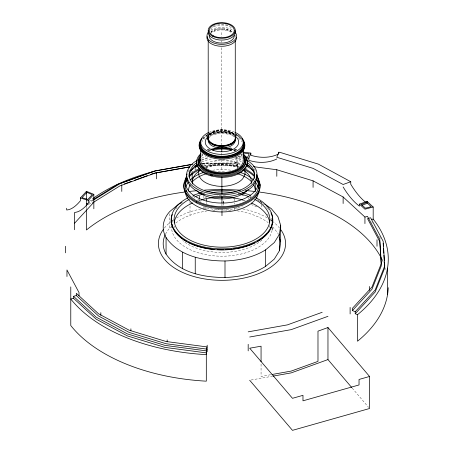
<?xml version="1.0" encoding="UTF-8"?>
<svg xmlns="http://www.w3.org/2000/svg" width="453" height="453" viewBox="0 0 453 453"><rect width="100%" height="100%" fill="white"/><g stroke="black" fill="none" stroke-linecap="round" stroke-linejoin="round"><path stroke-width="0.34" stroke-dasharray="2.27 1.7" d="M237.061 165.068L237.389 163.074L202.429 163.81M237.655 156.755L237.389 165.085L204.36 165.758M209.048 137.78L209.643 136.823A13.635 7.871 0 0 1 224.552 132.723M187.831 172.021L189.558 169.263M210.169 33.76C216.098 28.828 225.509 28.754 231.964 32.707M165.577 234.071A58.777 33.935 0 0 1 169.643 228.176L172.712 225.6M175.787 223.029C184.535 216.149 195.77 212.819 206.625 211.036M203.646 164.937L204.637 164.116M93.001 199.705L88.731 202.355L90.996 203.284M91.557 201.296L92.99 200.407M88.731 204.365L91.817 202.446M207.361 149.926L208.216 149.507M197.202 200.164L199.184 199.62M204.467 198.165L206.449 197.621M199.841 201.206L201.823 200.662M270.651 374.739L261.064 376.443L261.064 363.08M251.075 380.01L272.513 376.205M214.762 160.334L220.736 159.694L226.783 159.954L232.491 161.109A22.888 13.216 0 0 1 240.401 164.898M212.797 210.379L218.969 209.722L230.787 210.271M202.27 163.584L237.061 162.848L236.8 164.456L240.249 164.915M239.054 156.025L242.395 156.466M238.136 156.772L242.151 157.304M224.552 132.723L227.882 133.397A13.392 7.729 0 0 1 234.286 137.446M234.835 157.423L236.845 157.831A32.242 18.613 0 0 1 242.095 159.733M234.626 158.04L237.95 158.714A34.609 19.983 0 0 1 242.519 160.3M231.483 158.861L236.845 159.943A32.242 18.613 0 0 1 242.095 161.851M241.834 195.458L244.592 196.024M206.732 207.921L214.949 209.609L223.64 210.005A33.397 19.281 0 0 0 243.284 205.571M249.354 197.123L250.617 197.627M258.833 200.894L261.358 201.896L261.358 204.009M256.777 206.851L251.426 204.597M203.471 206.625L206.081 207.661M352.191 388.074L368.646 407.434M272.627 226.76L277.899 233.159L278.329 234.501M371.76 221.902L372.372 223.052M379.574 236.568L380.554 238.408M221.783 145.294L221.738 47.186M221.806 153.04L221.811 155.855M221.823 159.377L221.857 171.342M221.947 203.731L221.953 205.843M221.964 209.36L221.97 211.472M271.307 218.278L271.307 222.406M261.358 204.716L261.358 207.531M248.72 197.576L248.72 198.986M237.117 164.699L237.117 167.429M236.8 156.596L236.8 167.735M235.271 35.442L235.271 36.704M234.263 198.725L234.263 202.168M234.263 202.859L234.263 204.235M234.263 208.363L234.263 210.43M230.815 30.034L230.815 31.931M227.904 28.873L227.904 30.776M224.569 28.194L224.569 30.091M223.64 203.856L223.64 205.226M221.738 32.571L221.738 36.744M221.738 40.923L221.738 42.316M221.041 28.029L221.041 29.926M217.565 28.397L217.565 30.294M214.371 29.275L214.371 31.172M211.676 30.6L211.676 32.497M210.192 164.547L210.192 165.6M206.732 202.457L206.732 203.822M203.878 196.183L203.878 198.25M203.878 207.197L203.878 211.33M199.552 199.597L199.552 200.968M195.787 167.944L195.787 169.258M194.558 196.845L194.558 198.193M190.022 202.055L190.022 215.135M169.643 213.72L169.643 228.176M86.449 206.919L86.449 209.014M382.338 260.175A166.291 96.008 0 0 1 383.47 262.678M385.565 268.34A166.291 96.008 0 0 1 385.95 269.597M88.992 201.415A166.291 96.008 0 0 1 92.191 199.037M202.565 163.703A166.291 96.008 0 0 1 237.655 163.471M237.095 210.821A58.777 33.935 0 0 1 268.159 222.616M164.388 228.057A63.59 36.716 0 0 1 171.812 221.058M172.383 220.639A63.59 36.716 0 0 1 173.561 219.818M176.466 217.972A63.59 36.716 0 0 1 200.973 208.963M204.371 208.335A63.59 36.716 0 0 1 207.729 207.836M235.968 207.802A63.59 36.716 0 0 1 240.164 208.431M242.927 208.952A63.59 36.716 0 0 1 267.106 217.746M270.662 219.994A63.59 36.716 0 0 1 271.777 220.781M272.321 221.183A63.59 36.716 0 0 1 279.405 227.842M272.083 230.447A50.436 29.117 0 0 1 218.573 256.143A50.436 29.117 0 0 1 171.557 226.517M172.219 222.361A50.436 29.117 0 0 1 173.165 219.779M233.233 198.708A50.436 29.117 0 0 1 234.648 198.907M242.287 200.441A50.436 29.117 0 0 1 244.28 200.973M267.304 214.32A50.436 29.117 0 0 1 268.165 215.39M270.594 219.331A50.436 29.117 0 0 1 271.772 222.446M175.673 209.076A50.436 29.117 0 0 1 178.42 205.934M192.525 196.97A50.436 29.117 0 0 1 193.878 196.432M250.271 196.5A50.436 29.117 0 0 1 251.551 197.021M257.049 199.677A50.436 29.117 0 0 1 262.304 203.114M262.825 203.522A50.436 29.117 0 0 1 264.309 204.773M265.883 206.274A50.436 29.117 0 0 1 266.845 207.31M267.304 207.836A50.436 29.117 0 0 1 269.648 211.087M260.333 201.398A50.77 29.309 0 0 1 263.606 203.827M249.79 197.038A47.882 27.644 0 0 1 251.053 197.576M218.21 171.591A33.397 19.281 0 0 1 225.588 171.585M269.852 225.328A47.882 27.644 0 0 1 269.66 227.31M261.919 240.033A47.882 27.644 0 0 1 182.797 240.662M174.337 227.502A47.882 27.644 0 0 1 174.167 226.2M198.459 200.707A47.882 27.644 0 0 1 200.419 200.101M243.765 200.164A47.882 27.644 0 0 1 245.135 200.588M212.587 170.266A36.693 21.183 0 0 1 231.579 170.311M205.826 167.485A36.693 21.183 0 0 1 238.012 167.48M205.566 166.664A38.086 21.987 0 0 1 238.618 166.761M191.359 172.35A38.086 21.987 0 0 1 197.865 168.42M204.286 165.979A38.086 21.987 0 0 1 239.252 165.883M246.285 168.561A38.086 21.987 0 0 1 247.44 169.139M205.826 166.427A36.693 21.183 0 0 1 238.618 166.596M202.593 163.861A36.693 21.183 0 0 1 241.398 163.912M205.905 167.593A29.456 17.01 0 0 1 237.989 167.61M201.608 162.032A33.052 19.083 0 0 1 211.874 158.861M225.509 195.362A33.052 19.083 0 0 1 217.457 195.345M254.263 168.776A34.609 19.983 0 0 1 255.322 170.419M201.574 160.322A35.481 20.487 0 0 1 209.144 157.961M237.955 156.591A34.609 19.983 0 0 1 242.519 158.188M201.574 158.21A35.481 20.487 0 0 1 205.9 156.693M201.608 159.915A33.052 19.083 0 0 1 208.539 157.485M201.681 155.589A23.766 13.72 0 0 1 202.667 154.728M209.643 150.996A23.766 13.72 0 0 1 210.843 150.6M233.476 150.713A23.766 13.72 0 0 1 234.813 151.172M240.911 154.428A23.766 13.72 0 0 1 241.93 155.26M208.216 150.458A25.311 14.615 0 0 1 209.473 150.017M234.144 149.903A25.311 14.615 0 0 1 235.413 150.334M230.804 148.074A25.311 14.615 0 0 1 232.174 148.391M235.413 149.382A25.311 14.615 0 0 1 236.647 149.858M234.15 149.983A23.766 13.72 0 0 1 235.464 150.47M207.174 149.983A23.766 13.72 0 0 1 208.42 149.445M211.46 148.408A23.766 13.72 0 0 1 212.723 148.074M229.609 147.718A23.766 13.72 0 0 1 232.179 148.318M235.464 149.416A23.766 13.72 0 0 1 236.721 149.949M201.868 154.779A22.588 13.041 0 0 1 202.689 153.935M208.493 150.254A22.588 13.041 0 0 1 209.699 149.767M234.178 149.739A22.588 13.041 0 0 1 235.401 150.22M241.455 154.105A22.588 13.041 0 0 1 242.378 155.113M207.904 150.09A22.588 13.041 0 0 1 209.093 149.581M234.796 149.552A22.588 13.041 0 0 1 235.99 150.062M201.608 156.681A21.314 12.305 0 0 1 203.001 154.694M209.093 150.492A21.314 12.305 0 0 1 210.396 149.966M233.742 150.028A21.314 12.305 0 0 1 235.045 150.566M240.809 154.524A21.314 12.305 0 0 1 242.259 156.5M201.608 142.304A21.314 12.305 0 0 1 204.977 138.493M210.396 135.583A21.314 12.305 0 0 1 234.399 135.911M238.459 138.103A21.314 12.305 0 0 1 242.259 142.117M202.502 139.06A22.809 13.165 0 0 1 207.191 135.889M209.58 134.858A22.809 13.165 0 0 1 234.297 134.824M234.92 135.068A22.809 13.165 0 0 1 241.126 138.748M205.554 135.719A22.809 13.165 0 0 1 207.191 134.83M207.768 134.552A22.809 13.165 0 0 1 234.297 133.765M234.92 134.009A22.809 13.165 0 0 1 239.614 136.5M202.746 138.646A22.033 12.724 0 0 1 235.645 134.869M236.743 135.407A22.033 12.724 0 0 1 241.879 139.388M203.001 138.408A21.314 12.305 0 0 1 208.465 134.49M209.093 134.207A21.314 12.305 0 0 1 235.662 134.569M236.262 134.869A21.314 12.305 0 0 1 239.869 137.316M240.356 137.769A21.314 12.305 0 0 1 241.613 139.213M207.378 134.479A22.033 12.724 0 0 1 234.484 133.527M235.073 133.771A22.033 12.724 0 0 1 239.529 136.313M209.093 132.304A21.314 12.305 0 0 1 234.399 132.1M209.558 135.628A16.733 9.66 0 0 1 234.428 135.645M209.671 134.898A13.55 7.826 0 0 1 222.378 130.645A13.55 7.826 0 0 1 234.331 135.572M209.275 134.784A13.992 8.08 0 0 1 221.936 130.379A13.992 8.08 0 0 1 234.377 134.988M209.275 134.15A13.992 8.08 0 0 1 221.936 129.745A13.992 8.08 0 0 1 234.377 134.354M209.671 134.269A13.55 7.826 0 0 1 222.378 130.011A13.55 7.826 0 0 1 234.331 134.937M210.77 32.027A14.773 8.528 0 0 1 233.233 32.384M210.77 30.13A14.773 8.528 0 0 1 233.233 30.481M210.979 32.14A12.525 7.231 0 0 1 232.253 31.908M210.583 28.964A12.525 7.231 0 0 1 232.253 28.324M212.678 26.438A13.55 7.826 0 0 1 216.896 24.949M217.565 24.813A13.55 7.826 0 0 1 227.904 25.289"/><path stroke-width="0.68" d="M165.277 234.682A58.777 33.935 0 0 0 166.064 254.065C178.929 272.842 203.68 277.463 224.999 277.502A58.777 33.935 0 0 0 265.622 266.347L274.325 259.048L279.461 250.702L279.461 234.184L280.679 225.351L277.899 216.642L271.307 208.64L264.869 204.28M279.461 250.702L280.679 241.874L280.679 225.351M276.806 158.975A34.853 27.741 21.6 0 1 248.844 160.317L248.844 158.193L250.854 153.125L243.21 152.117M350.752 181.738L318.329 164.094L279.965 152.361L278.81 152.208L276.806 157.276L313.074 168.363L343.131 184.496L350.752 181.738L350.752 184.201L351.437 185.334A54.53 23.658 70.1 0 0 365.622 202.264M279.461 234.184L274.325 242.531L265.622 249.824A58.777 33.935 0 0 1 224.999 260.979C203.68 260.945 178.929 256.319 166.064 237.542A58.777 33.935 0 0 1 169.643 211.653L178.346 204.36L182.032 202.548M199.801 169.179L199.116 170.277A22.888 13.216 0 0 0 211.172 184.915L216.885 186.064A23.465 13.545 0 0 0 242.485 179.026L244.546 175.741A22.888 13.216 0 0 0 244.263 169.405M66.682 208.261L66.682 209.96A49.671 18.981 -73 0 0 80.368 200.815L80.368 197.967L86.449 191.336L93.845 194.371L93.845 208.788M74.632 229.728L74.632 212.389A49.671 18.981 -73 0 0 88.318 203.244L88.318 200.396L93.845 194.371M74.632 223.17L93.845 202.231M388.232 287.7A166.291 96.008 0 0 1 357.519 341.217L357.519 314.676L355.226 313.736L355.226 311.726L352.417 310.577L371.97 289.257L381.301 265.747L379.778 241.647L367.496 218.589M355.226 311.726L375.197 289.954L384.733 265.939L383.17 241.313L370.628 217.763L368.125 218.425M355.226 313.736L375.197 291.964L384.733 267.944L384.376 262.315M93.59 199.337L117.786 184.309L153.946 171.217L191.976 164.467M93.465 200.113L120 183.629L155.39 170.815L192.565 164.218M92.514 202.921L120 185.849L155.39 173.04L189.807 166.925M124.36 183.935L131.591 181.319M134.224 180.368L147.372 175.605M150.656 174.416L153.946 173.227M343.131 186.959L343.816 188.091A54.53 23.658 70.1 0 0 359.45 206.132L359.45 204.133L367.072 201.375L373.187 207.004L373.187 219.099A166.291 96.008 0 0 1 357.519 314.676M361.987 205.209L367.072 203.374L367.072 201.375M322.179 312.287L287.412 324.88L248.182 331.845M327.966 316.324L291.188 329.642L249.694 337.009M249.694 380.26L292.479 430.35L369.557 408.51L369.557 376.471L327.966 327.536L317.983 331.149L317.983 361.392L291.188 371.092L272.015 374.495M351.732 387.536L327.966 359.574L291.188 372.893L273.21 376.086M369.557 376.471L359.036 379.45L359.036 384.948L302.978 400.831L302.978 395.333L292.479 398.312L249.694 348.215L261.064 346.2L261.064 361.675M373.187 207.004L364.937 209.184L359.45 204.133M253.352 166.647L276.806 169.75L313.074 180.843L343.131 196.976L364.937 217.049L367.496 216.37L379.778 239.427L381.301 263.527L371.97 287.038L352.417 308.351L352.417 310.577M73.494 296.279L76.314 295.537L98.533 315.99L129.167 332.428L166.121 343.731L206.885 349.121L206.596 350.905L165.039 345.407L127.367 333.889L96.144 317.134L73.494 296.279L73.494 298.289L96.144 319.144L127.367 335.9L165.039 347.417L206.596 352.915L206.313 354.631A166.291 96.008 0 0 1 70.776 299.008L73.494 298.289M371.267 219.603L373.187 219.099M154.637 173.103L189.207 166.964M194.739 165.985L197.536 165.923M243.012 152.961L249.088 153.765L247.74 157.174L245.067 156.817M245.498 157.746L248.844 158.193M246.455 165.736L249.903 166.194M200.872 153.709A25.311 14.615 0 0 0 210.469 174.784L216.693 176.064A25.311 14.615 0 0 0 242.831 170.062A25.311 14.615 0 0 0 243.227 153.822M197.231 159.671A25.311 14.615 0 0 0 210.469 175.736L216.693 177.015A25.311 14.615 0 0 0 246.381 158.827M80.368 197.967L88.318 200.396M86.449 203.425L88.159 204.133M279.184 237.179L280.679 241.874M383.17 243.323L383.351 246.138M383.481 248.25L383.793 253.17M383.929 255.282L384.286 260.911M221.783 146.002L221.8 151.63M221.874 176.976L221.919 193.873M221.93 196.687L221.947 203.023M221.97 211.472L221.981 215.696M387.536 268.097L387.536 294.643M377.004 239.694L377.004 246.251M369.331 286.472L369.331 290.407M364.937 217.049L364.937 223.606M350.124 307.411L350.124 313.969M343.131 196.976L343.131 203.527M327.966 327.536L327.966 359.574M313.074 180.843L313.074 187.4M278.81 152.208L278.81 153.346M276.806 169.75L276.806 176.308M265.622 249.824L265.622 266.347M259.96 184.337L259.96 185.396M255.277 181.562L255.277 189.762M250.854 153.125L250.854 155.254A34.853 27.741 21.6 0 0 278.318 154.15M248.182 344.32L248.182 350.877M243.267 149.388L243.267 159.66A21.314 12.305 0 0 1 221.964 172.593A21.314 12.305 0 0 1 200.702 159.637M235.271 40.866L235.271 137.423M224.999 260.979L224.999 277.502M223.64 201.126L223.64 203.176M211.874 175.073L211.874 176.024M210.469 174.784L210.469 175.736M208.204 40.255L208.204 138.227M207.168 345.186L207.168 351.743M206.732 199.037L206.732 201.087M200.696 149.966L200.696 160.923M199.552 196.183L199.552 198.918M196.409 201.789L196.409 202.848M195.787 165.322L195.787 167.293M195.243 257.31L195.243 273.833M192.185 173.097L192.185 181.981A33.397 19.281 0 0 1 206.919 173.527M182.61 252.287L182.61 268.81M167.163 339.892L167.163 341.862M166.064 237.542L166.064 254.065M156.557 172.287L156.557 178.844M130.894 328.804L130.894 330.769M121.783 184.875L121.783 191.432M100.832 312.672L100.832 315.294M86.449 191.336L86.449 206.223M86.449 209.716L86.449 229.971A166.291 96.008 0 0 1 185.775 191.891M79.026 295.877L79.026 292.598L66.965 269.948L66.965 276.506M76.314 295.537L76.314 293.312L98.533 313.77L129.167 330.209L166.121 341.511L206.885 346.902L206.313 350.401L206.313 381.171A166.291 96.008 0 0 1 70.776 325.548L70.776 286.913M65.464 246.268L65.464 252.825M189.314 191.46A166.291 96.008 0 0 1 197.021 190.673M204.66 190.107A166.291 96.008 0 0 1 240.464 190.181M245.401 190.543A166.291 96.008 0 0 1 254.569 191.449M258.08 191.874A166.291 96.008 0 0 1 382.338 260.175M92.735 198.646A166.291 96.008 0 0 1 154.745 171.245M281.075 230.056A63.59 36.716 0 0 1 221.206 280.322A63.59 36.716 0 0 1 163.482 229.224M272.406 227.666A50.436 29.117 0 0 1 272.208 229.756M272.208 223.272A50.436 29.117 0 0 1 271.93 224.654M271.064 227.304A50.436 29.117 0 0 1 270.515 228.533M269.507 230.356A50.436 29.117 0 0 1 268.295 232.14M266.896 233.856A50.436 29.117 0 0 1 259.427 240.113M258.873 240.464A50.436 29.117 0 0 1 257.734 241.143M254.699 242.768A50.436 29.117 0 0 1 237.519 248.312M236.2 248.544A50.436 29.117 0 0 1 233.516 248.952M232.151 249.127A50.436 29.117 0 0 1 228.708 249.467M227.327 249.563A50.436 29.117 0 0 1 225.254 249.665M223.884 249.705A50.436 29.117 0 0 1 217.627 249.614M214.167 249.371A50.436 29.117 0 0 1 199.688 246.726M199.037 246.54A50.436 29.117 0 0 1 188.199 242.225M186.919 241.54A50.436 29.117 0 0 1 183.89 239.688M182.752 238.907A50.436 29.117 0 0 1 180.135 236.862M179.116 235.951A50.436 29.117 0 0 1 174.32 230.13M172.831 227.134A50.436 29.117 0 0 1 171.891 223.992M270.917 212.797A50.77 29.309 0 0 1 223.488 249.903A50.77 29.309 0 0 1 172.338 214.484M255.99 197.78A50.77 29.309 0 0 1 258.544 239.875A50.77 29.309 0 0 1 185.583 239.977A50.77 29.309 0 0 1 187.797 197.87M193.006 195.475A50.77 29.309 0 0 1 202.208 192.548M207.004 191.534A50.77 29.309 0 0 1 235.968 191.364M241.925 192.587A50.77 29.309 0 0 1 250.458 195.277M254.711 199.365A47.882 27.644 0 0 1 256.171 238.895A47.882 27.644 0 0 1 187.695 238.833A47.882 27.644 0 0 1 189.36 199.309M195.951 196.342A47.882 27.644 0 0 1 204.473 193.816M211.936 192.514A47.882 27.644 0 0 1 231.987 192.508M238.363 193.567A47.882 27.644 0 0 1 248.493 196.523M188.533 191.115A33.397 19.281 0 0 1 190.107 184.898M237.814 173.793A33.397 19.281 0 0 1 251.868 182.214M253.697 184.813A33.397 19.281 0 0 1 255.282 191.653M174.212 222.916A47.882 27.644 0 0 1 192.553 202.978M201.749 199.728A47.882 27.644 0 0 1 242.451 199.796M251.675 203.097A47.882 27.644 0 0 1 269.631 222.061M258.504 192.434A36.693 21.183 0 0 1 221.404 211.936A36.693 21.183 0 0 1 185.277 191.84M186.041 186.325A36.693 21.183 0 0 1 188.335 182.219M190.515 179.796A36.693 21.183 0 0 1 203.861 172.31M240.016 172.321A36.693 21.183 0 0 1 253.714 180.175M255.062 181.653A36.693 21.183 0 0 1 257.91 186.608M186.421 191.868A36.693 21.183 0 0 1 185.747 190.056M185.271 185.532A36.693 21.183 0 0 1 187.174 179.722M189.246 176.885A36.693 21.183 0 0 1 200.011 169.53M244.042 169.62A36.693 21.183 0 0 1 254.637 176.919M256.2 178.958A36.693 21.183 0 0 1 258.499 184.824M258.612 186.121A36.693 21.183 0 0 1 258.386 188.901M258.482 180.356A38.086 21.987 0 0 1 223.878 208.482A38.086 21.987 0 0 1 184.467 182.548M257.128 177.078A38.086 21.987 0 0 1 222.599 207.446A38.086 21.987 0 0 1 186.228 177.803M256.2 177.899A36.693 21.183 0 0 1 222.633 206.647A36.693 21.183 0 0 1 187.174 178.663M189.246 175.826A36.693 21.183 0 0 1 199.371 168.754M244.682 168.844A36.693 21.183 0 0 1 254.637 175.86M256.834 175.345A36.693 21.183 0 0 1 222.746 203.046A36.693 21.183 0 0 1 186.545 176.251M190.515 170.917A36.693 21.183 0 0 1 197.519 166.053M246.506 166.138A36.693 21.183 0 0 1 253.714 171.291M248.159 189.603A29.456 17.01 0 0 1 197.202 191.115M192.701 184.003A29.456 17.01 0 0 1 200.056 170.475M242.893 169.92A29.456 17.01 0 0 1 251.239 183.539M254.575 177.072A32.242 18.613 0 0 1 254.41 178.482M246.84 164.462A32.242 18.613 0 0 1 254.478 175.062M196.987 164.592A33.052 19.083 0 0 0 192.74 168.233L189.835 172.859A32.242 18.613 0 0 0 189.082 177.049M186.676 176.511A34.609 19.983 0 0 0 205.713 194.711L214.348 196.449A35.481 20.487 0 0 0 253.068 185.809L256.177 180.843A34.609 19.983 0 0 0 256.766 174.286M186.795 175.186A34.609 19.983 0 0 1 187.066 173.867M246.692 160.215A34.609 19.983 0 0 1 256.183 178.731L253.074 183.697A35.481 20.487 0 0 1 214.348 194.331L205.713 192.593A34.609 19.983 0 0 1 187.48 170.458L190.594 165.492A35.481 20.487 0 0 1 196.885 160.509M247.389 162.729A32.242 18.613 0 0 1 253.833 178.448L250.934 183.074A33.052 19.083 0 0 1 214.864 192.984L206.817 191.359A32.242 18.613 0 0 1 189.835 170.741L192.729 166.115A33.052 19.083 0 0 1 196.987 162.474M212.412 175.283A23.766 13.72 0 0 1 211.172 174.943M198.822 165.798A23.766 13.72 0 0 1 198.25 163.425M212.723 150.085A23.766 13.72 0 0 1 231.551 150.164M245.747 162.616A23.766 13.72 0 0 1 245.566 164.411M245.52 159.881A23.766 13.72 0 0 1 221.642 175.492A23.766 13.72 0 0 1 198.55 159.49M211.46 149.467A23.766 13.72 0 0 1 214.014 148.844M214.665 148.72A23.766 13.72 0 0 1 232.179 149.377M242.978 154.28A23.766 13.72 0 0 1 222.168 174.433A23.766 13.72 0 0 1 200.821 154.473M243.471 156.698A22.588 13.041 0 0 1 223.142 173.737A22.588 13.041 0 0 1 199.892 157.989M200.118 157.44A22.588 13.041 0 0 1 200.702 156.347M216.919 148.006A22.588 13.041 0 0 1 218.867 147.797M225.418 147.825A22.588 13.041 0 0 1 226.704 147.961M243.471 156.274A22.588 13.041 0 0 1 221.664 173.329A22.588 13.041 0 0 1 200.702 155.923M210.979 149.75A21.314 12.305 0 0 1 231.681 149.331M243.963 142.401A22.809 13.165 0 0 1 223.25 159.054A22.809 13.165 0 0 1 199.462 143.833M242.129 138.68A22.809 13.165 0 0 1 222.163 158.018A22.809 13.165 0 0 1 201.676 138.861M243.986 144.201A22.033 12.724 0 0 1 223.114 157.559A22.033 12.724 0 0 1 199.977 145.504M199.949 144.841A22.033 12.724 0 0 1 200.436 142.191M242.944 140.934A22.033 12.724 0 0 1 243.901 143.539M243.267 143.375A21.314 12.305 0 0 1 221.964 156.313A21.314 12.305 0 0 1 200.702 143.352M242.276 139.048A22.033 12.724 0 0 1 222.633 156.721A22.033 12.724 0 0 1 201.223 139.745M235.045 132.378A21.314 12.305 0 0 1 237.802 150.345A21.314 12.305 0 0 1 206.562 150.594A21.314 12.305 0 0 1 208.465 132.587M234.999 136.03A16.733 9.66 0 0 1 233.805 148.941A16.733 9.66 0 0 1 211.438 149.603A16.733 9.66 0 0 1 207.961 136.834M208.159 140.764A13.392 7.729 0 0 0 215.486 147.287L218.816 147.961A13.635 7.871 0 0 0 233.725 143.861L234.92 141.948A13.392 7.729 0 0 0 235.215 139.92M234.994 140.096A13.55 7.826 0 0 1 234.184 141.557M231.8 143.703A13.55 7.826 0 0 1 230.254 144.547M223.844 146.189A13.55 7.826 0 0 1 218.907 146.109M215.571 145.424A13.55 7.826 0 0 1 212.661 144.269M210.368 142.712A13.55 7.826 0 0 1 209.501 141.817M208.533 140.215A13.55 7.826 0 0 1 208.204 138.861M235.05 135.968A13.992 8.08 0 0 1 222.457 146.529A13.992 8.08 0 0 1 208.052 136.772M235.05 135.339A13.992 8.08 0 0 1 221.54 145.906A13.992 8.08 0 0 1 208.55 135.119M234.943 136.07A13.55 7.826 0 0 1 221.845 145.651A13.55 7.826 0 0 1 208.488 136.189M236.494 37.305A14.773 8.528 0 0 1 221.047 46.263A14.773 8.528 0 0 1 207.123 36.506M235.079 32.18A14.773 8.528 0 0 1 221.528 44.371A14.773 8.528 0 0 1 208.584 31.965M234.252 35.47A12.525 7.231 0 0 1 221.285 43.069A12.525 7.231 0 0 1 209.303 34.955M234.943 30.504A13.55 7.826 0 0 1 221.845 40.079A13.55 7.826 0 0 1 208.488 30.623M86.868 192.355L81.987 197.678L87.82 199.462L92.293 194.586L86.868 192.355M366.641 202.446L361.307 204.377L365.452 208.193L371.228 206.67L366.641 202.446M212.661 36.274A13.55 7.826 0 0 0 234.994 32.101A13.55 7.826 0 0 0 217.565 23.018A13.55 7.826 0 0 0 212.661 36.274M213.346 35.832A12.525 7.231 0 0 0 233.991 31.976A12.525 7.231 0 0 0 217.882 23.584A12.525 7.231 0 0 0 213.346 35.832"/></g></svg>
